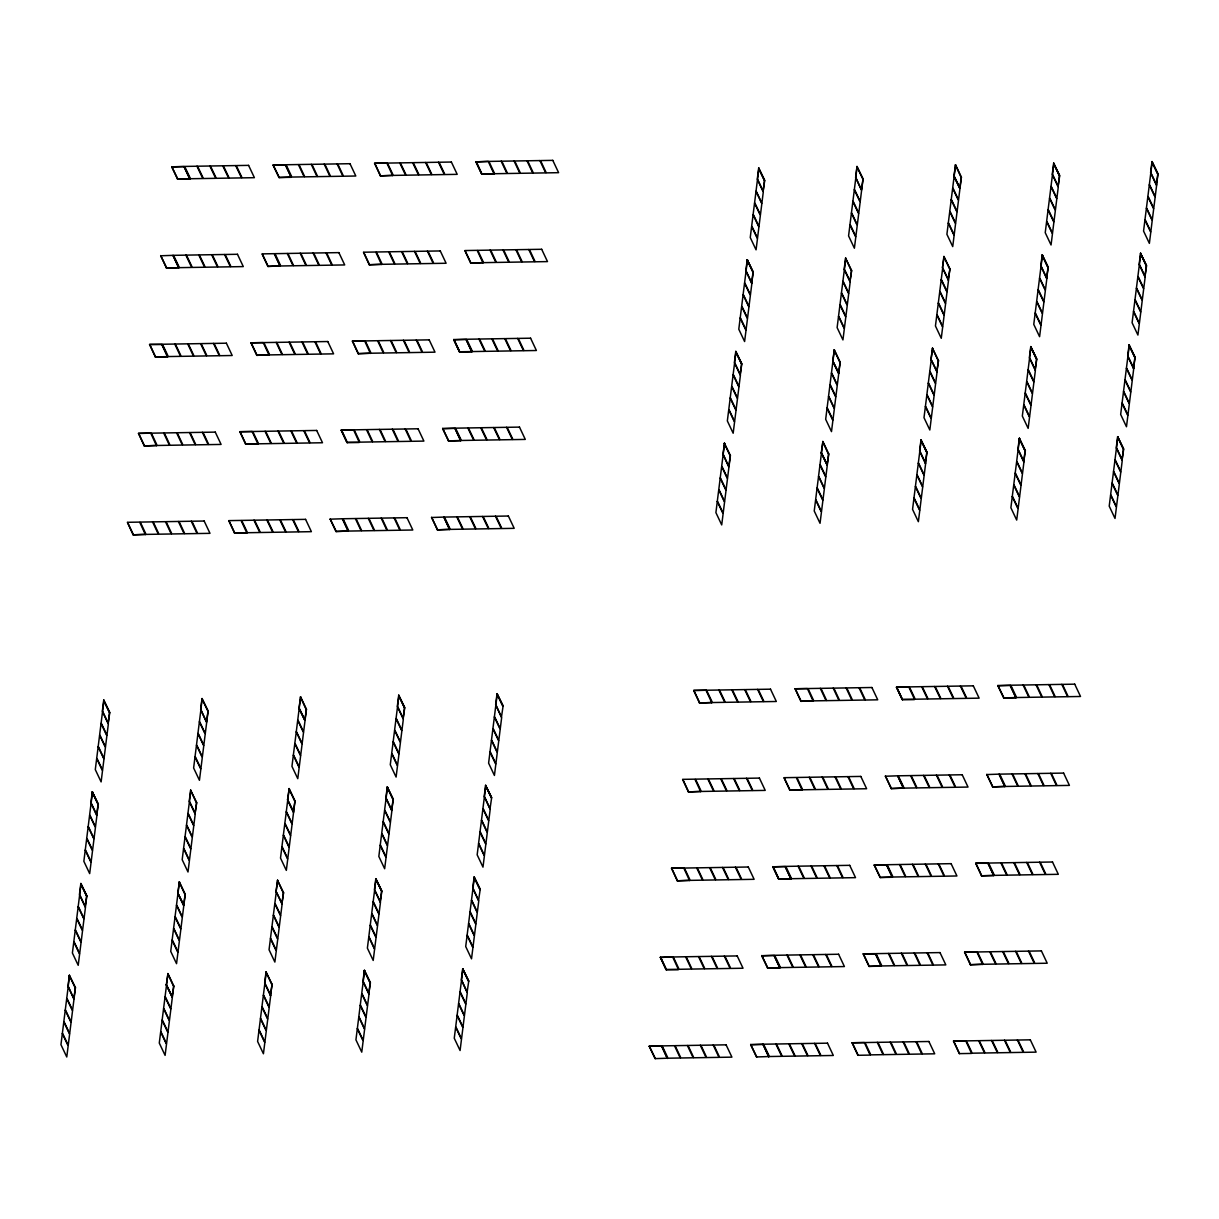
<?xml version="1.0" encoding="UTF-8"?>
<svg xmlns="http://www.w3.org/2000/svg" width="1219" height="1219" viewBox="0 0 1219 1219"><rect width="100%" height="100%" fill="white"/><g stroke="black" fill="none" stroke-linecap="round" stroke-linejoin="round"><path stroke-width="1.5" d="M1025.088 450.893L1019.313 438.291L1025.377 450.603L1023.731 461.727L1025.088 450.893L1019.267 438.581M1036.546 359.194L1030.756 346.607L1036.82 358.904L1035.19 370.027L1036.546 359.194L1030.725 346.882M1047.99 267.51L1042.215 254.908L1048.279 267.22L1046.633 278.328L1047.99 267.51L1042.169 255.198M1059.448 175.81L1053.658 163.224L1059.722 175.521L1058.092 186.644L1059.448 175.81L1053.627 163.498M68.173 986.887L66.786 998.011L72.591 1010.322L73.993 999.199L67.99 986.339L69.376 975.23L68.234 986.339L73.81 998.651L75.441 987.527L74.054 998.651M79.616 895.203L78.229 906.311L84.05 918.623L85.437 907.515L79.433 894.639L80.835 883.531L86.899 895.843L85.254 906.951L86.64 895.843L80.835 883.531M91.059 803.504L89.673 814.612L95.493 826.924L96.88 815.816L90.892 802.955L92.278 791.832L98.343 804.144L96.712 815.267L98.099 804.144L92.278 791.832M102.518 711.805L101.131 722.928L106.952 735.24L108.339 724.116L102.335 711.256L103.722 700.148L109.786 712.46L108.156 723.568L109.542 712.46L103.722 700.148M85.513 906.951L79.692 894.639L81.079 883.531M96.956 815.267L91.135 802.955L92.522 791.832M108.4 723.568L102.579 711.256L103.981 700.148M138.463 433.385L150.745 433.172L138.463 433.385L144.253 445.91L156.565 445.484L144.253 445.91M149.556 344.459L161.822 344.489L167.643 356.801L155.346 356.999L149.556 344.459L161.853 344.261L167.643 356.801M160.634 255.777L172.961 255.35L178.766 267.662L166.454 268.089L160.664 255.548L166.774 268.073M171.742 166.851L184.054 166.439L189.844 178.964L177.563 179.178L171.742 166.851L184.023 166.653L189.844 178.964M133.145 534.821L145.472 534.394L133.145 534.821L127.355 522.296L139.652 522.098L145.442 534.623M155.346 356.999L167.673 356.573M166.454 268.089L178.766 267.662M177.563 179.178L189.874 178.736M172.961 255.35L178.751 267.875M166.317 984.723L167.948 973.6L173.768 985.912L172.382 997.035L166.317 984.723L172.382 997.035M177.761 893.024L179.406 881.916L185.227 894.228L183.84 905.336L177.761 893.024L183.84 905.336M189.387 801.889L188 812.997L193.821 825.309L195.208 814.201L189.219 801.34L190.606 790.217L196.67 802.529L195.04 813.652L196.67 802.529M200.845 710.189L199.459 721.313L205.28 733.625L206.666 722.501L200.663 709.641L202.049 698.533L200.906 709.641L206.483 721.953L208.114 710.829L206.727 721.953M166.561 984.723L167.948 973.6M178.02 893.024L179.406 881.916M195.284 813.637L189.463 801.325L190.85 790.217M239.853 431.709L252.15 431.511L239.853 431.709L245.644 444.249L257.971 443.823L245.644 444.249M250.962 342.798L263.258 342.6L250.962 342.798L256.752 355.323L269.064 354.897L256.752 355.323M273.132 165.19L285.459 164.763L291.25 177.304L278.953 177.502L273.132 165.19L285.429 164.992L291.25 177.304M172.138 997.035L173.768 985.912M183.581 905.336L185.227 894.228M234.551 533.16L246.863 532.733L234.551 533.16L228.761 520.62L241.042 520.422L246.832 532.962M267.86 266.412L280.172 265.986L267.86 266.412L262.07 253.887L274.351 253.674L280.172 265.986M278.953 177.502L291.28 177.075M274.351 253.674L280.141 266.214M264.828 983.657L263.441 994.765L269.247 1007.077L270.648 995.969L264.645 983.108L266.032 971.985L272.096 984.297L270.466 995.42L272.096 984.297M282.168 903.721L276.088 891.409L277.49 880.301L283.555 892.598L281.909 903.721L283.555 892.598M287.547 799.725L289.177 788.602L294.998 800.913L293.611 812.022L287.547 799.725L293.611 812.022M298.99 708.026L300.636 696.902L306.441 709.214L305.055 720.338L298.99 708.026L305.055 720.338M270.709 995.405L264.889 983.093L266.275 971.985M277.734 880.286L276.088 891.409M287.791 799.71L289.177 788.602M299.234 708.026L300.636 696.902M293.368 812.022L294.998 800.913M304.811 720.338L306.441 709.214M330.12 519.172L342.448 518.761L348.268 531.073L335.941 531.484L330.151 518.959L336.261 531.484M341.229 430.261L353.556 429.835L359.346 442.375L347.049 442.573L341.229 430.261L353.556 429.835M352.367 341.122L364.649 340.924L352.367 341.122L358.157 353.662L370.469 353.236L358.157 353.662M374.568 163.3L386.865 163.102L374.568 163.3L380.358 175.841L392.67 175.414L380.358 175.841M335.941 531.484L348.268 531.073M347.049 442.573L341.259 430.048M369.25 264.752L381.577 264.325L369.25 264.752L363.46 252.211L375.757 252.013L381.547 264.538M342.448 518.761L348.238 531.286M359.346 442.375L347.08 442.36M363.155 982.042L361.769 993.15L367.574 1005.462L368.976 994.354L362.972 981.493L364.359 970.37L370.424 982.682L368.793 993.805L370.18 982.682L364.359 970.37M374.599 890.342L373.212 901.466L379.033 913.778L380.419 902.654L374.416 889.794L375.818 878.686L381.882 890.982L380.237 902.106L381.623 890.998L375.818 878.686M386.042 798.658L384.655 809.766L390.476 822.078L391.863 810.97L385.874 798.095L387.261 786.986L393.326 799.298L391.695 810.406L393.082 799.298L387.261 786.986M397.501 706.959L396.114 718.067L401.935 730.379L403.321 719.271L397.318 706.41L398.704 695.287L404.769 707.599L403.139 718.722L404.525 707.599L398.704 695.287M369.037 993.79L363.216 981.478L364.603 970.37M380.496 902.106L374.675 889.794L376.062 878.67M391.939 810.406L386.118 798.095L387.505 786.986M403.382 718.707L397.562 706.41L398.963 695.287M431.526 517.511L443.853 517.085L449.659 529.396L437.347 529.823L431.556 517.283L437.667 529.823M442.634 428.6L454.946 428.174L460.736 440.699L448.455 440.912L442.634 428.6L454.916 428.387L460.736 440.699M453.727 339.674L466.054 339.263L471.844 351.788L459.548 351.986L453.727 339.674L466.024 339.476L471.844 351.788M475.943 161.853L488.255 161.426L494.045 173.967L481.764 174.165L475.943 161.853L488.255 161.426M437.347 529.823L449.659 529.396M448.455 440.912L460.767 440.486M459.548 351.986L453.758 339.461M470.656 263.075L482.968 262.649L470.656 263.075L464.866 250.55L477.162 250.337L482.953 262.877M481.764 174.165L475.974 161.624M443.853 517.085L449.643 529.625M494.045 173.967L481.779 173.936M461.483 980.426L460.096 991.535L465.902 1003.846L467.304 992.738L461.3 979.863L462.687 968.755L468.751 981.066L467.121 992.175L461.544 979.863L462.93 968.755M472.926 888.727L471.54 899.835L477.36 912.147L478.747 901.039L472.743 888.179L474.145 877.055L480.21 889.367L478.564 900.491L473.002 888.179L474.389 877.055M484.37 797.028L482.983 808.151L488.804 820.463L490.19 809.34L484.202 796.479L485.589 785.371L491.653 797.668L490.023 808.791L484.446 796.479L485.832 785.371M495.828 705.344L494.442 716.452L500.262 728.764L501.649 717.656L495.645 704.795L497.032 693.672L503.097 705.984L501.466 717.107L495.889 704.78L497.291 693.672M723.111 454.809L721.724 465.932L727.545 478.244L728.932 467.121L722.943 454.26L724.574 443.152L723.187 454.26L728.749 466.572L730.394 455.464L729.008 466.572M734.569 363.125L733.183 374.233L738.988 386.545L740.39 375.437L734.387 362.576L735.773 351.453L741.838 363.765L740.207 374.888L741.594 363.765L735.773 351.453M746.013 271.426L744.626 282.549L750.447 294.861L751.833 283.737L745.83 270.877L747.232 259.769L753.296 272.066L751.651 283.189L753.037 272.081L747.232 259.769M757.456 179.742L756.07 190.85L761.89 203.162L763.277 192.053L757.289 179.178L758.675 168.07L764.74 180.382L763.109 191.49L764.496 180.382L758.675 168.07M667.387 1058.214L655.075 1058.625L649.255 1046.313L661.567 1045.902L667.357 1058.427L661.567 1045.902M660.348 957.403L672.675 956.976L678.465 969.516L666.168 969.714L660.348 957.403L672.675 956.976M671.486 868.263L683.783 868.065L671.486 868.263L677.276 880.804L689.588 880.377L677.276 880.804M693.687 690.442L705.984 690.244L693.687 690.442L699.477 702.967L711.805 702.555L699.477 702.967M740.451 374.873L734.63 362.561L736.017 351.453M751.894 283.189L746.089 270.877L747.476 259.754M763.353 191.49L757.532 179.178L758.919 168.07M666.168 969.714L660.378 957.189M688.385 791.893L700.696 791.466L688.385 791.893L682.594 779.352L694.876 779.154L700.666 791.68M678.465 969.516L666.199 969.501M821.271 452.645L822.901 441.522L828.722 453.834L827.335 464.957L821.271 452.645L827.335 464.957M832.714 360.946L834.345 349.838L840.165 362.15L838.779 373.258L832.714 360.946L838.779 373.258M844.34 269.81L842.954 280.919L848.774 293.23L850.161 282.122L844.157 269.262L845.559 258.138L851.624 270.45L849.978 281.574L851.624 270.45M855.784 178.111L854.397 189.235L860.218 201.546L861.604 190.423L855.616 177.563L857.003 166.454L855.86 177.563L861.437 189.874L863.067 178.766L861.681 189.874M821.515 452.645L822.901 441.522M832.958 360.946L834.345 349.838M850.222 281.574L844.417 269.262L845.803 258.138M768.793 1056.538L756.466 1056.964L750.645 1044.653L762.972 1044.226L768.762 1056.766L762.972 1044.226M761.753 955.742L774.065 955.315L779.87 967.84L767.574 968.054L761.753 955.742L774.05 955.528L779.87 967.84M772.861 866.816L785.173 866.404L790.963 878.929L778.682 879.128L772.861 866.816L785.143 866.618L790.963 878.929M795.093 688.765L807.374 688.567L795.093 688.765L800.883 701.306L813.195 700.879L800.883 701.306M827.076 464.957L828.722 453.834M838.535 373.258L840.165 362.15M767.574 968.054L779.886 967.627M778.682 879.128L772.892 866.602M789.775 790.217L802.102 789.79L789.775 790.217L783.985 777.692L796.281 777.478L802.072 790.019M919.766 451.579L918.379 462.702L924.2 474.999L925.587 463.89L919.598 451.03L920.985 439.907L927.049 452.219L925.404 463.342L926.806 452.219L920.985 439.907M937.106 371.643L931.042 359.331L932.428 348.223L938.493 360.534L936.862 371.643L938.493 360.534M948.55 279.943L942.485 267.647L943.887 256.523L949.951 268.835L948.306 279.959L949.951 268.835M953.944 175.947L955.574 164.824L961.395 177.136L960.008 188.259L953.944 175.947L960.008 188.259M925.663 463.342L919.842 451.03L921.229 439.907M932.672 348.223L931.042 359.331M944.131 256.523L942.485 267.647M954.187 175.947L955.574 164.824M852.081 1042.763L864.362 1042.565L852.081 1042.763L857.871 1055.288L870.168 1055.09L864.362 1042.565M863.189 953.852L875.44 953.867L881.261 966.179L868.979 966.377L863.189 953.852L875.471 953.639L881.261 966.179M874.252 865.155L886.579 864.728L892.369 877.269L880.072 877.467L874.252 865.155L886.548 864.957L892.369 877.269M885.36 776.244L897.672 775.817L903.492 788.129L891.18 788.556L885.39 776.015L891.485 788.541M896.468 687.318L908.78 686.906L914.57 699.432L902.289 699.63L896.468 687.318L908.78 686.906M959.764 188.259L961.395 177.136M868.979 966.377L881.291 965.951M880.072 877.467L892.399 877.04M891.18 788.556L903.492 788.129M902.289 699.63L896.498 687.105M897.672 775.817L903.477 788.343M914.57 699.432L902.304 699.416M1018.094 449.963L1016.707 461.072L1022.528 473.383L1023.914 462.275L1017.926 449.415L1019.313 438.291M1029.552 358.264L1028.166 369.387L1033.971 381.699L1035.358 370.576L1029.369 357.716L1030.756 346.607M1040.996 266.58L1039.609 277.688L1045.43 290L1046.816 278.892L1040.813 266.032L1042.215 254.908M1052.439 174.881L1051.052 186.004L1056.873 198.301L1058.26 187.193L1052.271 174.332L1053.658 163.224M1023.99 461.711L1018.17 449.4L1019.556 438.291M1035.434 370.027L1029.613 357.716L1031 346.592M1046.877 278.328L1041.072 266.016L1042.458 254.908M1058.336 186.644L1052.515 174.332L1053.902 163.209M953.487 1041.087L965.768 1040.889L953.487 1041.087L959.277 1053.627L971.558 1053.429L965.768 1040.889M964.579 952.176L976.876 951.978L964.579 952.176L970.37 964.717L982.697 964.29L970.37 964.717M975.688 863.265L987.954 863.281L993.775 875.592L981.478 875.791L975.688 863.265L987.969 863.067L993.775 875.592M986.765 774.568L999.077 774.141L1004.898 786.453L992.586 786.88L986.796 774.355L992.891 786.88M997.858 685.657L1010.185 685.23L1015.976 697.771L1003.679 697.969L997.858 685.657L1010.155 685.459L1015.976 697.771M981.478 875.791L993.79 875.379M992.586 786.88L1004.898 786.453M1003.679 697.969L1016.006 697.542M999.077 774.141L1004.867 786.682M1116.421 448.348L1115.035 459.456L1120.855 471.768L1122.242 460.66L1116.254 447.8L1117.64 436.676L1123.705 448.988L1122.059 460.112L1123.461 448.988L1117.64 436.676M1127.88 356.649L1126.478 367.772L1132.299 380.084L1133.685 368.961L1127.697 356.1L1129.084 344.992L1135.148 357.289L1133.518 368.412L1134.904 357.289L1129.084 344.992M1139.323 264.965L1137.936 276.073L1143.757 288.385L1145.144 277.277L1139.14 264.401L1140.542 253.293L1146.607 265.605L1144.961 276.713L1146.348 265.605L1140.542 253.293M1150.766 173.266L1149.38 184.374L1155.201 196.686L1156.587 185.578L1150.599 172.717L1151.985 161.594L1158.05 173.906L1156.42 185.029L1157.806 173.906L1151.985 161.594M1122.318 460.096L1116.497 447.784L1117.884 436.676M1133.761 368.412L1127.941 356.1L1129.327 344.977M1145.205 276.713L1139.399 264.401L1140.786 253.293M1156.663 185.014L1150.843 172.702L1152.229 161.594M459.578 351.773L471.875 351.575M503.097 705.984L497.032 693.672M491.653 797.668L485.589 785.371M778.697 878.914L790.994 878.716M480.21 889.367L474.145 877.055M468.751 981.066L462.687 968.755M649.255 1046.313L661.536 1046.115M750.645 1044.653L762.942 1044.454M1151.955 161.883L1157.776 174.195M1140.496 253.567L1146.317 265.879M1129.053 345.267L1134.874 357.578M1117.594 436.966L1123.415 449.278M955.33 164.839L961.121 177.425M943.887 256.523L949.662 269.125M857.003 166.454L863.067 178.766M856.972 166.729L862.793 179.041M932.428 348.223L938.219 360.809M845.559 258.138L851.334 270.74M920.939 440.196L926.76 452.508M758.645 168.359L764.465 180.656M997.889 685.428L1003.999 697.969M834.101 349.838L839.891 362.439M747.186 260.043L753.007 272.355M822.657 441.537L828.432 454.123M896.773 687.318L902.593 699.63M735.743 351.742L741.563 364.054M975.977 863.479L981.783 875.791M976.876 951.978L982.666 964.503M724.33 443.152L730.394 455.464M724.284 443.426L730.105 455.738M964.869 952.389L970.69 964.701M807.374 688.567L813.18 701.108M795.382 688.994L801.188 701.306M874.282 864.926L880.392 877.467M953.761 1041.316L959.582 1053.627M784.274 777.905L790.095 790.217M863.463 954.066L869.284 966.377M476.248 161.853L482.069 174.165M705.984 690.244L711.774 702.769M693.977 690.655L699.797 702.967M773.166 866.816L778.987 879.128M852.371 1042.976L858.176 1055.288M465.155 250.764L470.961 263.075M682.869 779.566L688.689 791.878M761.784 955.513L767.879 968.038M386.865 163.102L392.655 175.627M374.858 163.514L380.663 175.826M454.047 339.674L459.868 351.986M683.783 868.065L689.573 880.606M671.776 868.492L677.581 880.804M750.675 1044.424L756.786 1056.964M363.75 252.424L369.57 264.736M442.665 428.372L448.76 440.897M660.668 957.403L666.488 969.714M364.649 340.924L370.439 353.464M273.163 164.961L279.273 177.502M352.641 341.35L358.462 353.662M497.002 693.961L502.822 706.273M649.285 1046.1L655.38 1058.625M262.344 254.101L268.165 266.412M341.549 430.261L347.369 442.573M485.558 785.645L491.379 797.957M263.258 342.6L269.049 355.125M171.772 166.637L177.867 179.163M251.251 343.011L257.072 355.323M398.674 695.577L404.495 707.889M474.1 877.345L479.92 889.657M252.15 431.511L257.94 444.036M240.143 431.922L245.964 444.234M387.231 787.261L393.051 799.573M462.656 969.044L468.477 981.341M149.846 344.687L155.666 356.999M229.035 520.848L234.856 533.16M300.377 696.918L306.167 709.504M375.772 878.96L381.593 891.272M150.745 433.172L156.535 445.712M138.737 433.598L144.558 445.91M288.933 788.602L294.724 801.203M364.329 970.659L370.149 982.971M127.645 522.509L133.465 534.821M202.049 698.533L208.114 710.829M202.019 698.807L207.839 711.119M277.49 880.301L283.265 892.887M190.606 790.217L196.396 802.818M266.032 971.985L271.822 984.586M103.691 700.422L109.512 712.734M179.163 881.916L184.938 894.502M92.248 792.121L98.069 804.433M167.704 973.615L173.494 986.201M80.789 883.821L86.61 896.133M69.376 975.23L75.441 987.527M69.346 975.505L75.167 987.817M62.337 1033.575L60.95 1044.683L66.771 1056.995L68.157 1045.887L62.337 1033.575M63.799 1021.903L62.413 1033.011L68.234 1045.323L69.62 1034.215L63.799 1021.903M65.247 1010.231L63.86 1021.339L69.681 1033.651L71.068 1022.543L65.247 1010.231M66.71 998.559L65.323 1009.682L71.144 1021.994L72.531 1010.871L66.71 998.559M73.795 941.876L72.393 952.999L78.214 965.311L79.601 954.187L73.795 941.876M75.243 930.204L73.856 941.327L79.677 953.639L81.064 942.516L75.243 930.204M76.706 918.532L75.319 929.655L81.14 941.967L82.526 930.844L76.706 918.532M78.153 906.875L76.767 917.983L82.587 930.295L83.974 919.187L78.153 906.875M85.239 850.192L83.852 861.3L89.673 873.612L91.059 862.503L85.239 850.192M86.701 838.52L85.315 849.628L91.12 861.94L92.522 850.832L86.701 838.52M88.149 826.848L86.762 837.956L92.583 850.268L93.97 839.16L88.149 826.848M89.612 815.176L88.225 826.284L94.046 838.596L95.432 827.488L89.612 815.176M96.682 758.492L95.295 769.6L101.116 781.912L102.503 770.804L96.682 758.492M98.145 746.82L96.758 757.944L102.579 770.24L103.965 759.132L98.145 746.82M99.608 735.148L98.221 746.272L104.026 758.584L105.428 747.46L99.608 735.148M101.055 723.476L99.668 734.6L105.489 746.912L106.876 735.788L101.055 723.476M160.664 1031.96L159.278 1043.068L165.098 1055.38L166.485 1044.272L160.664 1031.96M162.127 1020.288L160.74 1031.396L166.561 1043.708L167.948 1032.6L162.127 1020.288M163.575 1008.616L162.188 1019.724L168.009 1032.036L169.395 1020.928L163.575 1008.616M165.037 996.944L163.651 1008.052L169.471 1020.364L170.858 1009.256L165.037 996.944M166.5 985.272L165.114 996.395L170.919 1008.692L172.321 997.584L166.5 985.272M172.123 940.26L170.721 951.369L176.542 963.68L177.928 952.572L172.123 940.26M173.57 928.588L172.184 939.712L178.004 952.009L179.391 940.9L173.57 928.588M175.033 916.917L173.647 928.04L179.467 940.352L180.854 929.228L175.033 916.917M176.481 905.245L175.094 916.368L180.915 928.68L182.301 917.557L176.481 905.245M177.944 893.588L176.557 904.696L182.378 917.008L183.764 905.885L177.944 893.588M183.566 848.561L182.18 859.685L188 871.996L189.387 860.873L183.566 848.561M185.029 836.904L183.642 848.013L189.448 860.324L190.834 849.201L185.029 836.904M186.477 825.233L185.09 836.341L190.911 848.653L192.297 837.544L186.477 825.233M187.939 813.561L186.553 824.669L192.373 836.981L193.76 825.872L187.939 813.561M195.01 756.877L193.623 767.985L199.444 780.297L200.83 769.189L195.01 756.877M196.472 745.205L195.086 756.313L200.906 768.625L202.293 757.517L196.472 745.205M197.935 733.533L196.549 744.641L202.354 756.953L203.756 745.845L197.935 733.533M199.383 721.861L197.996 732.985L203.817 745.297L205.203 734.173L199.383 721.861M258.992 1030.329L257.605 1041.453L263.426 1053.765L264.813 1042.641L258.992 1030.329M260.455 1018.673L259.068 1029.781L264.889 1042.093L266.275 1030.984L260.455 1018.673M261.902 1007.001L260.516 1018.109L266.336 1030.421L267.723 1019.313L261.902 1007.001M263.365 995.329L261.978 1006.437L267.799 1018.749L269.186 1007.641L263.365 995.329M270.45 938.645L269.049 949.753L274.869 962.065L276.256 950.957L270.45 938.645M271.898 926.973L270.511 938.081L276.332 950.393L277.719 939.285L271.898 926.973M273.361 915.301L271.974 926.425L277.795 938.721L279.181 927.613L273.361 915.301M274.808 903.629L273.422 914.753L279.242 927.065L280.629 915.941L274.808 903.629M276.271 891.958L274.885 903.081L280.705 915.393L282.092 904.269L276.271 891.958M281.894 846.946L280.507 858.069L286.328 870.381L287.714 859.258L281.894 846.946M283.357 835.274L281.955 846.397L287.775 858.709L289.162 847.586L283.357 835.274M284.804 823.602L283.417 834.725L289.238 847.037L290.625 835.914L284.804 823.602M286.267 811.945L284.88 823.054L290.701 835.365L292.088 824.257L286.267 811.945M287.714 800.274L286.328 811.382L292.149 823.694L293.535 812.585L287.714 800.274M293.337 755.262L291.95 766.37L297.771 778.682L299.158 767.574L293.337 755.262M294.8 743.59L293.413 754.698L299.234 767.01L300.621 755.902L294.8 743.59M296.263 731.918L294.876 743.026L300.682 755.338L302.083 744.23L296.263 731.918M297.71 720.246L296.324 731.354L302.144 743.666L303.531 732.558L297.71 720.246M299.173 708.574L297.786 719.698L303.607 731.994L304.994 720.886L299.173 708.574M357.319 1028.714L355.933 1039.837L361.753 1052.149L363.14 1041.026L357.319 1028.714M358.782 1017.042L357.396 1028.166L363.216 1040.477L364.603 1029.354L358.782 1017.042M360.23 1005.385L358.843 1016.494L364.664 1028.806L366.05 1017.682L360.23 1005.385M361.693 993.714L360.306 1004.822L366.127 1017.134L367.513 1006.025L361.693 993.714M368.778 937.03L367.376 948.138L373.197 960.45L374.583 949.342L368.778 937.03M370.226 925.358L368.839 936.466L374.66 948.778L376.046 937.67L370.226 925.358M371.688 913.686L370.302 924.794L376.122 937.106L377.509 925.998L371.688 913.686M373.136 902.014L371.749 913.122L377.57 925.434L378.957 914.326L373.136 902.014M380.221 845.331L378.835 856.439L384.655 868.751L386.042 857.643L380.221 845.331M381.684 833.659L380.282 844.782L386.103 857.094L387.49 845.971L381.684 833.659M383.132 821.987L381.745 833.11L387.566 845.422L388.952 834.299L383.132 821.987M384.594 810.315L383.208 821.438L389.029 833.75L390.415 822.627L384.594 810.315M391.665 753.632L390.278 764.755L396.099 777.067L397.485 765.943L391.665 753.632M393.127 741.975L391.741 753.083L397.562 765.395L398.948 754.287L393.127 741.975M394.59 730.303L393.204 741.411L399.009 753.723L400.411 742.615L394.59 730.303M396.038 718.631L394.651 729.739L400.472 742.051L401.859 730.943L396.038 718.631M455.647 1027.099L454.26 1038.222L460.081 1050.519L461.468 1039.411L455.647 1027.099M457.11 1015.427L455.723 1026.55L461.544 1038.862L462.93 1027.739L457.11 1015.427M458.557 1003.755L457.171 1014.878L462.991 1027.19L464.378 1016.067L458.557 1003.755M460.02 992.098L458.634 1003.207L464.454 1015.518L465.841 1004.395L460.02 992.098M467.106 935.415L465.704 946.523L471.524 958.835L472.911 947.712L467.106 935.415M468.553 923.743L467.167 934.851L472.987 947.163L474.374 936.055L468.553 923.743M470.016 912.071L468.629 923.179L474.45 935.491L475.837 924.383L470.016 912.071M471.463 900.399L470.077 911.507L475.898 923.819L477.284 912.711L471.463 900.399M478.549 843.716L477.162 854.824L482.983 867.136L484.37 856.028L478.549 843.716M480.012 832.044L478.61 843.152L484.431 855.464L485.817 844.356L480.012 832.044M481.459 820.372L480.073 831.495L485.893 843.807L487.28 832.684L481.459 820.372M482.922 808.7L481.535 819.823L487.356 832.135L488.743 821.012L482.922 808.7M489.992 752.016L488.606 763.14L494.426 775.452L495.813 764.328L489.992 752.016M491.455 740.344L490.068 751.468L495.889 763.78L497.276 752.656L491.455 740.344M492.918 728.688L491.531 739.796L497.337 752.108L498.739 741L492.918 728.688M494.365 717.016L492.979 728.124L498.8 740.436L500.186 729.328L494.365 717.016M717.29 501.497L715.903 512.605L721.709 524.917L723.111 513.808L717.29 501.497M718.738 489.825L717.351 500.933L723.172 513.245L724.558 502.137L718.738 489.825M720.2 478.153L718.814 489.276L724.635 501.588L726.021 490.465L720.2 478.153M721.663 466.481L720.261 477.604L726.082 489.916L727.469 478.793L721.663 466.481M728.733 409.797L727.347 420.921L733.168 433.233L734.554 422.109L728.733 409.797M730.196 398.125L728.81 409.249L734.63 421.561L736.017 410.437L730.196 398.125M731.644 386.469L730.257 397.577L736.078 409.889L737.465 398.781L731.644 386.469M733.107 374.797L731.72 385.905L737.541 398.217L738.927 387.109L733.107 374.797M740.177 318.113L738.79 329.221L744.611 341.533L745.998 330.425L740.177 318.113M741.64 306.441L740.253 317.55L746.074 329.861L747.46 318.753L741.64 306.441M743.102 294.769L741.716 305.878L747.537 318.189L748.923 307.081L743.102 294.769M744.55 283.098L743.163 294.221L748.984 306.518L750.371 295.409L744.55 283.098M751.635 226.414L750.249 237.537L756.07 249.834L757.456 238.726L751.635 226.414M753.098 214.742L751.696 225.865L757.517 238.177L758.904 227.054L753.098 214.742M754.546 203.07L753.159 214.194L758.98 226.505L760.366 215.382L754.546 203.07M756.009 191.398L754.622 202.522L760.443 214.834L761.829 203.71L756.009 191.398M815.618 499.881L814.231 510.99L820.037 523.301L821.438 512.193L815.618 499.881M817.065 488.209L815.679 499.318L821.499 511.63L822.886 500.521L817.065 488.209M818.528 476.538L817.141 487.646L822.962 499.958L824.349 488.849L818.528 476.538M819.991 464.866L818.589 475.989L824.41 488.286L825.796 477.178L819.991 464.866M821.438 453.194L820.052 464.317L825.872 476.629L827.259 465.506L821.438 453.194M827.061 408.182L825.674 419.306L831.495 431.617L832.882 420.494L827.061 408.182M828.524 396.51L827.137 407.634L832.958 419.946L834.345 408.822L828.524 396.51M829.971 384.838L828.585 395.962L834.405 408.274L835.792 397.15L829.971 384.838M831.434 373.182L830.048 384.29L835.868 396.602L837.255 385.478L831.434 373.182M832.897 361.51L831.51 372.618L837.316 384.93L838.718 373.822L832.897 361.51M838.504 316.498L837.118 327.606L842.939 339.918L844.325 328.81L838.504 316.498M839.967 304.826L838.581 315.934L844.401 328.246L845.788 317.138L839.967 304.826M841.43 293.154L840.043 304.262L845.864 316.574L847.251 305.466L841.43 293.154M842.878 281.482L841.491 292.59L847.312 304.902L848.698 293.794L842.878 281.482M849.963 224.799L848.576 235.907L854.397 248.219L855.784 237.111L849.963 224.799M851.426 213.127L850.024 224.235L855.845 236.547L857.231 225.439L851.426 213.127M852.873 201.455L851.487 212.578L857.307 224.89L858.694 213.767L852.873 201.455M854.336 189.783L852.95 200.906L858.77 213.218L860.157 202.095L854.336 189.783M913.945 498.266L912.559 509.374L918.364 521.686L919.766 510.578L913.945 498.266M915.393 486.594L914.006 497.702L919.827 510.014L921.214 498.906L915.393 486.594M916.856 474.922L915.469 486.031L921.29 498.342L922.676 487.234L916.856 474.922M918.318 463.25L916.917 474.359L922.737 486.671L924.124 475.562L918.318 463.25M925.389 406.567L924.002 417.675L929.823 429.987L931.209 418.879L925.389 406.567M926.851 394.895L925.465 406.018L931.286 418.315L932.672 407.207L926.851 394.895M928.299 383.223L926.912 394.346L932.733 406.658L934.12 395.535L928.299 383.223M929.762 371.551L928.375 382.675L934.196 394.986L935.582 383.863L929.762 371.551M931.225 359.879L929.838 371.003L935.643 383.315L937.045 372.191L931.225 359.879M936.832 314.868L935.445 325.991L941.266 338.303L942.653 327.18L936.832 314.868M938.295 303.211L936.908 314.319L942.729 326.631L944.115 315.508L938.295 303.211M939.758 291.539L938.371 302.647L944.192 314.959L945.578 303.851L939.758 291.539M941.205 279.867L939.819 290.975L945.639 303.287L947.026 292.179L941.205 279.867M942.668 268.195L941.281 279.303L947.102 291.615L948.489 280.507L942.668 268.195M948.291 223.184L946.904 234.292L952.725 246.604L954.111 235.496L948.291 223.184M949.753 211.512L948.352 222.62L954.172 234.932L955.559 223.824L949.753 211.512M951.201 199.84L949.814 210.948L955.635 223.26L957.022 212.152L951.201 199.84M952.664 188.168L951.277 199.291L957.098 211.603L958.484 200.48L952.664 188.168M954.111 176.496L952.725 187.619L958.545 199.931L959.932 188.808L954.111 176.496M1012.273 496.636L1010.886 507.759L1016.692 520.071L1018.094 508.948L1012.273 496.636M1013.72 484.979L1012.334 496.087L1018.155 508.399L1019.541 497.291L1013.72 484.979M1015.183 473.307L1013.797 484.415L1019.617 496.727L1021.004 485.619L1015.183 473.307M1016.646 461.635L1015.244 472.743L1021.065 485.055L1022.451 473.947L1016.646 461.635M1023.716 404.952L1022.33 416.06L1028.15 428.372L1029.537 417.264L1023.716 404.952M1025.179 393.28L1023.792 404.388L1029.613 416.7L1031 405.592L1025.179 393.28M1026.627 381.608L1025.24 392.716L1031.061 405.028L1032.447 393.92L1026.627 381.608M1028.089 369.936L1026.703 381.059L1032.523 393.371L1033.91 382.248L1028.089 369.936M1035.16 313.253L1033.773 324.376L1039.594 336.688L1040.98 325.564L1035.16 313.253M1036.622 301.581L1035.236 312.704L1041.056 325.016L1042.443 313.892L1036.622 301.581M1038.085 289.909L1036.699 301.032L1042.519 313.344L1043.906 302.221L1038.085 289.909M1039.533 278.252L1038.146 289.36L1043.967 301.672L1045.353 290.564L1039.533 278.252M1046.618 221.568L1045.232 232.677L1051.052 244.989L1052.439 233.88L1046.618 221.568M1048.081 209.897L1046.679 221.005L1052.5 233.317L1053.886 222.208L1048.081 209.897M1049.529 198.225L1048.142 209.333L1053.963 221.645L1055.349 210.537L1049.529 198.225M1050.991 186.553L1049.605 197.661L1055.425 209.973L1056.812 198.865L1050.991 186.553M1110.6 495.021L1109.214 506.144L1115.019 518.456L1116.421 507.333L1110.6 495.021M1112.048 483.349L1110.661 494.472L1116.482 506.784L1117.869 495.661L1112.048 483.349M1113.511 471.692L1112.124 482.8L1117.945 495.112L1119.332 483.989L1113.511 471.692M1114.974 460.02L1113.572 471.128L1119.392 483.44L1120.779 472.332L1114.974 460.02M1122.044 403.337L1120.657 414.445L1126.478 426.757L1127.865 415.649L1122.044 403.337M1123.507 391.665L1122.12 402.773L1127.941 415.085L1129.327 403.977L1123.507 391.665M1124.954 379.993L1123.568 391.101L1129.388 403.413L1130.775 392.305L1124.954 379.993M1126.417 368.321L1125.03 379.429L1130.851 391.741L1132.238 380.633L1126.417 368.321M1133.487 311.637L1132.101 322.745L1137.921 335.057L1139.308 323.949L1133.487 311.637M1134.95 299.965L1133.563 311.089L1139.384 323.401L1140.771 312.277L1134.95 299.965M1136.413 288.293L1135.026 299.417L1140.847 311.729L1142.233 300.605L1136.413 288.293M1137.86 276.622L1136.474 287.745L1142.294 300.057L1143.681 288.933L1137.86 276.622M1144.946 219.938L1143.559 231.061L1149.38 243.373L1150.766 232.25L1144.946 219.938M1146.409 208.281L1145.007 219.39L1150.827 231.701L1152.214 220.593L1146.409 208.281M1147.856 196.609L1146.469 207.718L1152.29 220.03L1153.677 208.921L1147.856 196.609M1149.319 184.938L1147.932 196.046L1153.753 208.358L1155.14 197.249L1149.319 184.938M196.96 166.226L184.678 166.424L190.484 178.736L202.781 178.538L196.96 166.226M209.866 166.013L197.585 166.211L203.39 178.523L215.687 178.324L209.866 166.013M222.772 165.799L210.476 165.997L216.296 178.309L228.593 178.111L222.772 165.799M235.678 165.586L223.382 165.784L229.202 178.096L241.499 177.898L235.678 165.586M248.585 165.373L236.288 165.571L242.109 177.883L254.405 177.684L248.585 165.373M298.365 164.55L286.069 164.748L291.89 177.06L304.186 176.862L298.365 164.55M311.272 164.336L298.975 164.535L304.796 176.846L317.092 176.648L311.272 164.336M324.178 164.123L311.881 164.336L317.702 176.633L329.999 176.435L324.178 164.123M337.084 163.91L324.787 164.123L330.608 176.435L342.905 176.222L337.084 163.91M349.99 163.696L337.693 163.91L343.514 176.222L355.811 176.008L349.99 163.696M399.756 162.889L387.474 163.087L393.295 175.399L405.577 175.201L399.756 162.889M412.662 162.676L400.381 162.874L406.201 175.186L418.483 174.987L412.662 162.676M425.568 162.462L413.287 162.66L419.107 174.972L431.389 174.774L425.568 162.462M438.474 162.249L426.193 162.447L432.014 174.759L444.295 174.561L438.474 162.249M451.38 162.036L439.099 162.234L444.92 174.546L457.201 174.347L451.38 162.036M501.161 161.213L488.88 161.411L494.685 173.723L506.982 173.525L501.161 161.213M514.068 160.999L501.771 161.198L507.592 173.509L519.888 173.311L514.068 160.999M526.974 160.786L514.677 160.999L520.498 173.296L532.794 173.098L526.974 160.786M539.88 160.573L527.583 160.786L533.404 173.098L545.701 172.885L539.88 160.573M552.786 160.359L540.489 160.573L546.31 172.885L558.607 172.671L552.786 160.359M185.867 255.137L173.57 255.335L179.391 267.647L191.673 267.449L185.867 255.137M198.758 254.923L186.477 255.121L192.297 267.433L204.579 267.235L198.758 254.923M211.664 254.71L199.383 254.908L205.203 267.22L217.485 267.022L211.664 254.71M224.57 254.497L212.289 254.695L218.11 267.007L230.391 266.809L224.57 254.497M237.476 254.283L225.195 254.481L231.016 266.793L243.297 266.595L237.476 254.283M287.257 253.461L274.976 253.674L280.781 265.986L293.078 265.772L287.257 253.461M300.164 253.247L287.882 253.461L293.688 265.772L305.984 265.559L300.164 253.247M313.07 253.034L300.773 253.247L306.594 265.559L318.89 265.346L313.07 253.034M325.976 252.836L313.679 253.034L319.5 265.346L331.797 265.148L325.976 252.836M338.882 252.623L326.585 252.821L332.406 265.132L344.703 264.934L338.882 252.623M388.663 251.8L376.366 251.998L382.187 264.31L394.484 264.112L388.663 251.8M401.569 251.586L389.272 251.784L395.093 264.096L407.39 263.898L401.569 251.586M414.475 251.373L402.179 251.571L407.999 263.883L420.296 263.685L414.475 251.373M427.381 251.16L415.085 251.358L420.905 263.67L433.202 263.472L427.381 251.16M440.288 250.946L427.991 251.144L433.812 263.456L446.108 263.258L440.288 250.946M490.053 250.124L477.772 250.337L483.593 262.649L495.874 262.435L490.053 250.124M502.959 249.91L490.678 250.124L496.499 262.435L508.78 262.222L502.959 249.91M515.866 249.712L503.584 249.91L509.405 262.222L521.686 262.009L515.866 249.712M528.772 249.499L516.49 249.697L522.311 262.009L534.592 261.811L528.772 249.499M541.678 249.285L529.396 249.484L535.217 261.795L547.499 261.597L541.678 249.285M174.759 344.048L162.462 344.246L168.283 356.558L180.58 356.359L174.759 344.048M187.665 343.834L175.368 344.032L181.189 356.344L193.486 356.146L187.665 343.834M200.571 343.621L188.275 343.834L194.095 356.131L206.392 355.933L200.571 343.621M213.477 343.408L201.181 343.621L207.001 355.933L219.298 355.719L213.477 343.408M226.384 343.194L214.087 343.408L219.908 355.719L232.204 355.506L226.384 343.194M276.164 342.387L263.868 342.585L269.689 354.897L281.97 354.699L276.164 342.387M289.055 342.173L276.774 342.371L282.595 354.683L294.876 354.485L289.055 342.173M301.962 341.96L289.68 342.158L295.501 354.47L307.782 354.272L301.962 341.96M314.868 341.747L302.586 341.945L308.407 354.257L320.688 354.059L314.868 341.747M327.774 341.533L315.492 341.731L321.313 354.043L333.595 353.845L327.774 341.533M377.555 340.71L365.273 340.909L371.079 353.22L383.375 353.022L377.555 340.71M390.461 340.497L378.18 340.695L383.985 353.007L396.282 352.809L390.461 340.497M403.367 340.284L391.07 340.497L396.891 352.794L409.188 352.596L403.367 340.284M416.273 340.071L403.977 340.284L409.797 352.596L422.094 352.382L416.273 340.071M429.179 339.857L416.883 340.071L422.703 352.382L435 352.169L429.179 339.857M478.96 339.05L466.664 339.248L472.484 351.56L484.781 351.362L478.96 339.05M491.866 338.836L479.57 339.034L485.391 351.346L497.687 351.148L491.866 338.836M504.773 338.623L492.476 338.821L498.297 351.133L510.593 350.935L504.773 338.623M517.679 338.41L505.382 338.608L511.203 350.92L523.5 350.722L517.679 338.41M530.585 338.196L518.288 338.394L524.109 350.706L536.406 350.508L530.585 338.196M163.651 432.958L151.369 433.172L157.175 445.484L169.471 445.27L163.651 432.958M176.557 432.745L164.275 432.958L170.081 445.27L182.378 445.057L176.557 432.745M189.463 432.532L177.166 432.745L182.987 445.057L195.284 444.844L189.463 432.532M202.369 432.334L190.073 432.532L195.893 444.844L208.19 444.63L202.369 432.334M215.275 432.12L202.979 432.318L208.799 444.63L221.096 444.432L215.275 432.12M265.056 431.297L252.76 431.496L258.58 443.807L270.877 443.609L265.056 431.297M277.962 431.084L265.666 431.282L271.487 443.594L283.783 443.396L277.962 431.084M290.869 430.871L278.572 431.069L284.393 443.381L296.689 443.183L290.869 430.871M303.775 430.657L291.478 430.856L297.299 443.167L309.596 442.969L303.775 430.657M316.681 430.444L304.384 430.642L310.205 442.954L322.502 442.756L316.681 430.444M366.462 429.621L354.165 429.835L359.986 442.147L372.267 441.933L366.462 429.621M379.353 429.408L367.071 429.621L372.892 441.933L385.174 441.72L379.353 429.408M392.259 429.21L379.978 429.408L385.798 441.72L398.08 441.507L392.259 429.21M405.165 428.997L392.884 429.195L398.704 441.507L410.986 441.308L405.165 428.997M418.071 428.783L405.79 428.981L411.611 441.293L423.892 441.095L418.071 428.783M467.852 427.96L455.571 428.159L461.376 440.47L473.673 440.272L467.852 427.96M480.758 427.747L468.462 427.945L474.282 440.257L486.579 440.059L480.758 427.747M493.665 427.534L481.368 427.732L487.189 440.044L499.485 439.846L493.665 427.534M506.571 427.32L494.274 427.519L500.095 439.83L512.391 439.632L506.571 427.32M519.477 427.107L507.18 427.305L513.001 439.617L525.298 439.419L519.477 427.107M152.558 521.884L140.261 522.082L146.082 534.394L158.363 534.196L152.558 521.884M165.449 521.671L153.167 521.869L158.988 534.181L171.269 533.983L165.449 521.671M178.355 521.458L166.074 521.656L171.894 533.968L184.176 533.77L178.355 521.458M191.261 521.244L178.98 521.442L184.8 533.754L197.082 533.556L191.261 521.244M204.167 521.031L191.886 521.229L197.707 533.541L209.988 533.343L204.167 521.031M253.948 520.208L241.667 520.406L247.472 532.718L259.769 532.52L253.948 520.208M266.854 519.995L254.573 520.193L260.378 532.505L272.675 532.307L266.854 519.995M279.76 519.782L267.464 519.995L273.285 532.292L285.581 532.093L279.76 519.782M292.667 519.568L280.37 519.782L286.191 532.093L298.487 531.88L292.667 519.568M305.573 519.355L293.276 519.568L299.097 531.88L311.394 531.667L305.573 519.355M355.354 518.547L343.057 518.745L348.878 531.057L361.174 530.859L355.354 518.547M368.26 518.334L355.963 518.532L361.784 530.844L374.081 530.646L368.26 518.334M381.166 518.121L368.869 518.319L374.69 530.631L386.987 530.433L381.166 518.121M394.072 517.907L381.776 518.105L387.596 530.417L399.893 530.219L394.072 517.907M406.978 517.694L394.682 517.892L400.502 530.204L412.799 530.006L406.978 517.694M456.759 516.871L444.463 517.069L450.283 529.381L462.565 529.183L456.759 516.871M469.65 516.658L457.369 516.856L463.19 529.168L475.471 528.97L469.65 516.658M482.556 516.445L470.275 516.658L476.096 528.97L488.377 528.756L482.556 516.445M495.463 516.231L483.181 516.445L489.002 528.756L501.283 528.543L495.463 516.231M508.369 516.018L496.087 516.231L501.908 528.543L514.189 528.33L508.369 516.018M718.89 690.03L706.593 690.228L712.414 702.54L724.711 702.342L718.89 690.03M731.796 689.817L719.5 690.015L725.32 702.327L737.617 702.129L731.796 689.817M744.702 689.604L732.406 689.802L738.226 702.114L750.523 701.915L744.702 689.604M757.608 689.39L745.312 689.588L751.133 701.9L763.429 701.702L757.608 689.39M770.515 689.177L758.218 689.375L764.039 701.687L776.335 701.489L770.515 689.177M820.28 688.354L807.999 688.552L813.82 700.864L826.101 700.666L820.28 688.354M833.186 688.141L820.905 688.354L826.726 700.651L839.007 700.453L833.186 688.141M846.093 687.927L833.811 688.141L839.632 700.453L851.913 700.239L846.093 687.927M858.999 687.714L846.717 687.927L852.538 700.239L864.82 700.026L858.999 687.714M871.905 687.501L859.624 687.714L865.444 700.026L877.726 699.813L871.905 687.501M921.686 686.693L909.389 686.891L915.21 699.203L927.507 699.005L921.686 686.693M934.592 686.48L922.295 686.678L928.116 698.99L940.413 698.792L934.592 686.48M947.498 686.267L935.202 686.465L941.022 698.777L953.319 698.578L947.498 686.267M960.404 686.053L948.108 686.251L953.928 698.563L966.225 698.365L960.404 686.053M973.311 685.84L961.014 686.038L966.835 698.35L979.131 698.152L973.311 685.84M1023.091 685.017L1010.795 685.215L1016.616 697.527L1028.912 697.329L1023.091 685.017M1035.998 684.804L1023.701 685.017L1029.522 697.314L1041.818 697.116L1035.998 684.804M1048.904 684.59L1036.607 684.804L1042.428 697.116L1054.725 696.902L1048.904 684.59M1061.81 684.377L1049.513 684.59L1055.334 696.902L1067.631 696.689L1061.81 684.377M1074.716 684.164L1062.419 684.377L1068.24 696.689L1080.522 696.476L1074.716 684.164M707.782 778.941L695.5 779.139L701.306 791.451L713.603 791.253L707.782 778.941M720.688 778.728L708.391 778.926L714.212 791.238L726.509 791.04L720.688 778.728M733.594 778.514L721.298 778.712L727.118 791.024L739.415 790.826L733.594 778.514M746.5 778.301L734.204 778.499L740.024 790.811L752.321 790.613L746.5 778.301M759.407 778.088L747.11 778.286L752.931 790.598L765.227 790.4L759.407 778.088M809.187 777.265L796.891 777.478L802.711 789.79L815.008 789.577L809.187 777.265M822.094 777.052L809.797 777.265L815.618 789.577L827.914 789.363L822.094 777.052M835 776.853L822.703 777.052L828.524 789.363L840.82 789.165L835 776.853M847.906 776.64L835.609 776.838L841.43 789.15L853.727 788.952L847.906 776.64M860.812 776.427L848.515 776.625L854.336 788.937L866.633 788.739L860.812 776.427M910.578 775.604L898.296 775.802L904.117 788.114L916.398 787.916L910.578 775.604M923.484 775.391L911.202 775.589L917.023 787.901L929.305 787.703L923.484 775.391M936.39 775.177L924.109 775.375L929.929 787.687L942.211 787.489L936.39 775.177M949.296 774.964L937.015 775.162L942.836 787.474L955.117 787.276L949.296 774.964M962.202 774.751L949.921 774.949L955.742 787.261L968.023 787.063L962.202 774.751M1011.983 773.928L999.687 774.141L1005.507 786.453L1017.804 786.24L1011.983 773.928M1024.889 773.73L1012.593 773.928L1018.414 786.24L1030.71 786.026L1024.889 773.73M1037.796 773.516L1025.499 773.715L1031.32 786.026L1043.616 785.828L1037.796 773.516M1050.702 773.303L1038.405 773.501L1044.226 785.813L1056.523 785.615L1050.702 773.303M1063.608 773.09L1051.311 773.288L1057.132 785.6L1069.429 785.402L1063.608 773.09M696.674 867.852L684.392 868.05L690.213 880.362L702.494 880.164L696.674 867.852M709.58 867.638L697.298 867.852L703.119 880.148L715.401 879.95L709.58 867.638M722.486 867.425L710.205 867.638L716.025 879.95L728.307 879.737L722.486 867.425M735.392 867.212L723.111 867.425L728.932 879.737L741.213 879.524L735.392 867.212M748.298 866.999L736.017 867.212L741.838 879.524L754.119 879.31L748.298 866.999M798.079 866.191L785.783 866.389L791.603 878.701L803.9 878.503L798.079 866.191M810.985 865.978L798.689 866.176L804.51 878.488L816.806 878.289L810.985 865.978M823.892 865.764L811.595 865.962L817.416 878.274L829.712 878.076L823.892 865.764M836.798 865.551L824.501 865.749L830.322 878.061L842.619 877.863L836.798 865.551M849.704 865.338L837.407 865.536L843.228 877.848L855.525 877.65L849.704 865.338M899.485 864.515L887.188 864.713L893.009 877.025L905.306 876.827L899.485 864.515M912.391 864.301L900.094 864.515L905.915 876.811L918.212 876.613L912.391 864.301M925.297 864.088L913.001 864.301L918.821 876.613L931.118 876.4L925.297 864.088M938.203 863.875L925.907 864.088L931.727 876.4L944.024 876.187L938.203 863.875M951.11 863.661L938.813 863.875L944.634 876.187L956.93 875.973L951.11 863.661M1000.875 862.854L988.594 863.052L994.414 875.364L1006.696 875.166L1000.875 862.854M1013.781 862.641L1001.5 862.839L1007.321 875.151L1019.602 874.952L1013.781 862.641M1026.688 862.427L1014.406 862.625L1020.227 874.937L1032.508 874.739L1026.688 862.427M1039.594 862.214L1027.312 862.412L1033.133 874.724L1045.414 874.526L1039.594 862.214M1052.5 862.001L1040.218 862.199L1046.039 874.511L1058.321 874.313L1052.5 862.001M685.581 956.763L673.284 956.976L679.105 969.288L691.402 969.075L685.581 956.763M698.487 956.549L686.19 956.763L692.011 969.075L704.308 968.861L698.487 956.549M711.393 956.351L699.096 956.549L704.917 968.861L717.214 968.648L711.393 956.351M724.299 956.138L712.003 956.336L717.823 968.648L730.12 968.45L724.299 956.138M737.205 955.925L724.909 956.123L730.73 968.435L743.026 968.236L737.205 955.925M786.971 955.102L774.69 955.3L780.51 967.612L792.792 967.414L786.971 955.102M799.877 954.888L787.596 955.086L793.417 967.398L805.698 967.2L799.877 954.888M812.783 954.675L800.502 954.873L806.323 967.185L818.604 966.987L812.783 954.675M825.69 954.462L813.408 954.66L819.229 966.972L831.51 966.774L825.69 954.462M838.596 954.248L826.314 954.447L832.135 966.758L844.417 966.56L838.596 954.248M888.377 953.426L876.08 953.639L881.901 965.951L894.197 965.738L888.377 953.426M901.283 953.228L888.986 953.426L894.807 965.738L907.104 965.524L901.283 953.228M914.189 953.014L901.892 953.212L907.713 965.524L920.01 965.326L914.189 953.014M927.095 952.801L914.799 952.999L920.619 965.311L932.916 965.113L927.095 952.801M940.001 952.588L927.705 952.786L933.525 965.098L945.822 964.899L940.001 952.588M989.782 951.765L977.486 951.963L983.306 964.275L995.603 964.077L989.782 951.765M1002.688 951.551L990.392 951.749L996.213 964.061L1008.509 963.863L1002.688 951.551M1015.595 951.338L1003.298 951.536L1009.119 963.848L1021.415 963.65L1015.595 951.338M1028.501 951.125L1016.204 951.323L1022.025 963.635L1034.321 963.437L1028.501 951.125M1041.407 950.911L1029.11 951.125L1034.931 963.421L1047.212 963.223L1041.407 950.911M674.473 1045.689L662.191 1045.887L667.997 1058.199L680.293 1058.001L674.473 1045.689M687.379 1045.475L675.082 1045.673L680.903 1057.985L693.2 1057.787L687.379 1045.475M700.285 1045.262L687.988 1045.46L693.809 1057.772L706.106 1057.574L700.285 1045.262M713.191 1045.049L700.895 1045.247L706.715 1057.559L719.012 1057.361L713.191 1045.049M726.097 1044.835L713.801 1045.033L719.621 1057.345L731.918 1057.147L726.097 1044.835M775.878 1044.013L763.582 1044.211L769.402 1056.523L781.699 1056.324L775.878 1044.013M788.784 1043.799L776.488 1044.013L782.308 1056.309L794.605 1056.111L788.784 1043.799M801.691 1043.586L789.394 1043.799L795.215 1056.111L807.511 1055.898L801.691 1043.586M814.597 1043.373L802.3 1043.586L808.121 1055.898L820.417 1055.684L814.597 1043.373M827.503 1043.159L815.206 1043.373L821.027 1055.684L833.324 1055.471L827.503 1043.159M877.269 1042.352L864.987 1042.55L870.808 1054.862L883.089 1054.664L877.269 1042.352M890.175 1042.138L877.893 1042.336L883.714 1054.648L895.995 1054.45L890.175 1042.138M903.081 1041.925L890.799 1042.123L896.62 1054.435L908.902 1054.237L903.081 1041.925M915.987 1041.712L903.706 1041.91L909.526 1054.222L921.808 1054.024L915.987 1041.712M928.893 1041.498L916.612 1041.696L922.433 1054.008L934.714 1053.81L928.893 1041.498M978.674 1040.676L966.377 1040.874L972.198 1053.186L984.495 1052.987L978.674 1040.676M991.58 1040.462L979.284 1040.676L985.104 1052.987L997.401 1052.774L991.58 1040.462M1004.486 1040.249L992.19 1040.462L998.011 1052.774L1010.307 1052.561L1004.486 1040.249M1017.393 1040.036L1005.096 1040.249L1010.917 1052.561L1023.213 1052.347L1017.393 1040.036M1030.299 1039.822L1018.002 1040.036L1023.823 1052.347L1036.12 1052.134L1030.299 1039.822"/></g></svg>
